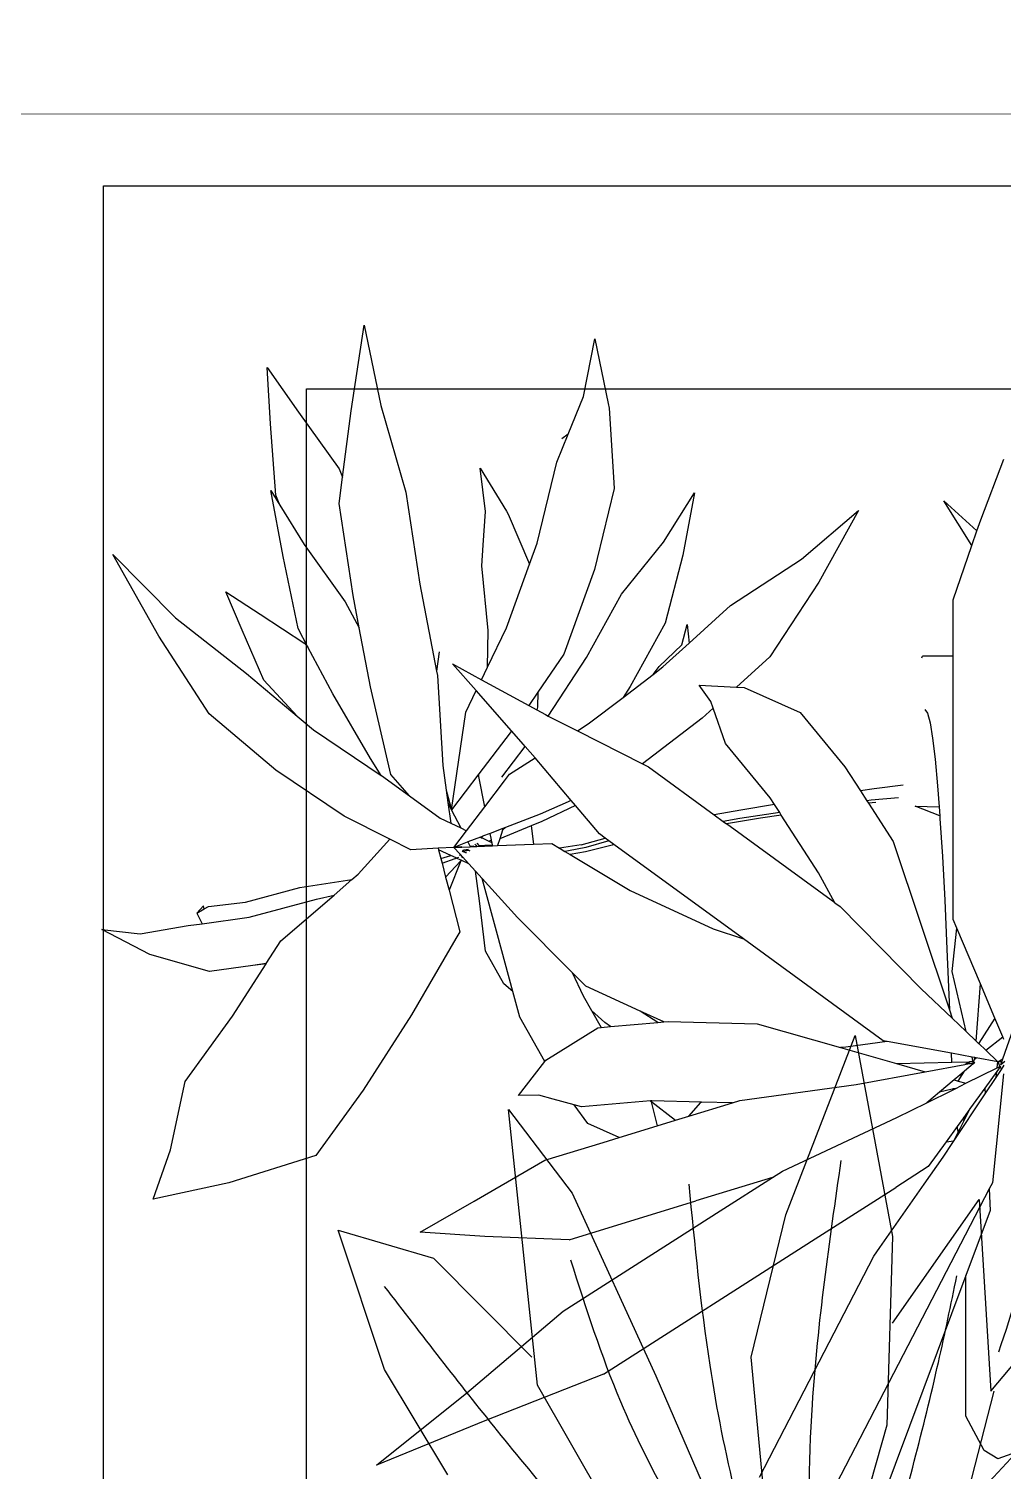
# Model space of a CAD drawing. Header units: metres. Extents: x -22.5 to 67.5, y 0 to 64.7.
# Drawn here: x 19.4018 to 19.6417, y 54.341 to 54.696 of the extents above; entities that cross this region are included whole.
import ezdxf

# ---------------------------------------------------------------- set-up
doc = ezdxf.new("R2010")
doc.units = ezdxf.units.M
doc.layers.add('XREF PB NEURO-ONCOLOGIA$0$Mobiliario Fijo', color=40, linetype='Continuous')
doc.layers.add('XREF PB NEURO-ONCOLOGIA$0$MUROS DE TABLAROCA', color=150, linetype='Continuous', lineweight=13)

# ---------------------------------------------------------------- blocks, each defined once
blk = doc.blocks.new('XREF PB NEURO-ONCOLOGIA$0$A$C3610557F')
at = {"color": 52}
for p, q in [((0.9855, 0.5508), (1.2749, 1.2195)), ((0.9716, 0.8764), (0.7939, 0.5659)), ((1.1725, 0.8664), (1.1398, 0.5208)), ((1.3595, 0.6309), (1.2893, 0.8764)), ((1.5324, 0.5759), (1.4763, 0.7962)), ((0.649, 0.7112), (0.5462, 0.5408)), ((1.3688, 0.3255), (1.3595, 0.6309)), ((0.7939, 0.5659), (0.7471, 0.1201)), ((1.509, 0.2654), (1.5278, 0.5759)), ((1.5278, 0.5759), (1.7708, 0.2854)), ((0.5462, 0.5408), (0.4713, 0.3154)), ((0.85, 0.2554), (0.9855, 0.5508)), ((0.6256, 0.3606), (0.7846, 0.5208)), ((1.1398, 0.5208), (1.1959, 0.2905)), ((1.3688, 0.4658), (1.509, 0.2654)), ((0.4713, 0.3154), (0.6256, 0.3606)), ((1.3081, 0), (1.3688, 0.3255)), ((1.1959, 0.2905), (1.3081, 0)), ((0.7471, 0.1201), (0.85, 0.2554))]:
    blk.add_line(p, q, dxfattribs=at)
at = {"color": 104, "ltscale": 0.3}
for points in [[(1.2984, 1.1876), (1.4514, 0.988), (1.6214, 0.8097), (1.9018, 0.5846), (1.9953, 0.5039)], [(1.2347, 1.1664), (1.0988, 0.9158), (0.9288, 0.5931), (0.8481, 0.3638)], [(1.273, 1.1494), (1.239, 0.8861), (1.239, 0.5973), (1.2857, 0.2024)], [(1.188, 1.1367), (0.9373, 0.8819), (0.7291, 0.6398), (0.5464, 0.4062)], [(1.29, 1.1324), (1.3622, 0.8479), (1.4429, 0.5294), (1.4727, 0.3892)], [(1.1965, 1.0177), (1.1157, 0.746), (1.0733, 0.5336), (1.0393, 0.2406)], [(1.5109, 0.7375), (1.7233, 0.4869), (1.8253, 0.317)], [(1.5406, 0.5124), (1.5959, 0.3128), (1.6044, 0.2491)]]:
    blk.add_spline(points, degree=3, dxfattribs=at)
blk = doc.blocks.new('XREF PB NEURO-ONCOLOGIA$0$PLANTA CIRCULAR-02')
at = {"color": 72}
for p, q in [((-0.25179, 0.17367), (-0.24577, 0.21329)), ((-0.24577, 0.21329), (-0.23803, 0.17604)), ((-0.14427, 0.18025), (-0.13896, 0.20693)), ((-0.13896, 0.20693), (-0.1329, 0.177)), ((-0.29066, 0.19375), (-0.27613, 0.17302)), ((-0.28917, 0.16762), (-0.29066, 0.19375)), ((-0.15135, 0.16285), (-0.14427, 0.18025)), ((-0.25581, 0.14293), (-0.25179, 0.17367)), ((-0.23803, 0.17604), (-0.22651, 0.13608)), ((-0.1329, 0.177), (-0.13246, 0.17483)), ((-0.13246, 0.17483), (-0.13045, 0.14293)), ((-0.2867, 0.13462), (-0.28917, 0.16762)), ((-0.27613, 0.17302), (-0.25742, 0.14676)), ((-0.15664, 0.14984), (-0.15135, 0.16285)), ((-0.19213, 0.14717), (-0.17993, 0.12715)), ((-0.1896, 0.12706), (-0.19213, 0.14717)), ((-0.16571, 0.11237), (-0.15664, 0.14984)), ((0.03957, 0.12318), (0.0503, 0.15126)), ((-0.25742, 0.14676), (-0.25581, 0.14293)), ((-0.25741, 0.13075), (-0.25581, 0.14293)), ((-0.13045, 0.14293), (-0.13011, 0.13767)), ((-0.28891, 0.13674), (-0.28476, 0.12997)), ((-0.2833, 0.10621), (-0.28891, 0.13674)), ((-0.28476, 0.12997), (-0.2867, 0.13462)), ((-0.22651, 0.13608), (-0.22001, 0.09352)), ((-0.13011, 0.13767), (-0.13796, 0.10525)), ((-0.10724, 0.11289), (-0.09284, 0.13569)), ((-0.09284, 0.13569), (-0.09825, 0.1069)), ((-0.28476, 0.12997), (-0.27358, 0.11173)), ((-0.25091, 0.08819), (-0.25741, 0.13075)), ((-0.19066, 0.11152), (-0.1896, 0.12706)), ((-0.17993, 0.12715), (-0.17917, 0.1259)), ((-0.04346, 0.10501), (-0.01706, 0.12754)), ((-0.01706, 0.12754), (-0.03535, 0.09444)), ((0.02246, 0.13195), (0.03779, 0.11805)), ((0.03545, 0.11127), (0.02246, 0.13195)), ((-0.17917, 0.1259), (-0.16926, 0.10263)), ((0.03779, 0.11805), (0.03957, 0.12318)), ((0.03545, 0.11127), (0.03779, 0.11805)), ((-0.36204, 0.10721), (-0.3331, 0.0778)), ((-0.34083, 0.06946), (-0.36204, 0.10721)), ((-0.27358, 0.11173), (-0.25453, 0.08532)), ((-0.1913, 0.102), (-0.19066, 0.11152)), ((-0.16926, 0.10263), (-0.16571, 0.11237)), ((-0.12667, 0.08886), (-0.10724, 0.11289)), ((-0.09825, 0.1069), (-0.10649, 0.07541)), ((0.02681, 0.08627), (0.03545, 0.11127)), ((-0.27637, 0.07292), (-0.2833, 0.10621)), ((-0.18846, 0.07199), (-0.1913, 0.102)), ((-0.17994, 0.07331), (-0.16926, 0.10263)), ((-0.13919, 0.10019), (-0.15342, 0.06113)), ((-0.13796, 0.10525), (-0.13919, 0.10019)), ((-0.07631, 0.08354), (-0.04346, 0.10501)), ((-0.22001, 0.09352), (-0.2123, 0.05321)), ((-0.03535, 0.09444), (-0.05811, 0.0598)), ((-0.30982, 0.08997), (-0.2939, 0.07964)), ((-0.30231, 0.07211), (-0.30982, 0.08997)), ((-0.24803, 0.07317), (-0.25091, 0.08819)), ((-0.14287, 0.05953), (-0.12667, 0.08886)), ((-0.25453, 0.08532), (-0.24803, 0.07317)), ((-0.0954, 0.06619), (-0.07631, 0.08354)), ((0.02681, 0.0601), (0.02681, 0.08627)), ((-0.3331, 0.0778), (-0.30019, 0.05211)), ((-0.2939, 0.07964), (-0.27325, 0.06594)), ((-0.10649, 0.07541), (-0.12269, 0.04608)), ((-0.09875, 0.06542), (-0.09628, 0.07483)), ((-0.09628, 0.07483), (-0.0954, 0.06619)), ((-0.31755, 0.03338), (-0.34083, 0.06946)), ((-0.29213, 0.04903), (-0.30231, 0.07211)), ((-0.2718, 0.06437), (-0.27637, 0.07292)), ((-0.24281, 0.04587), (-0.24803, 0.07317)), ((-0.18871, 0.05511), (-0.17994, 0.07331)), ((-0.18871, 0.05511), (-0.18846, 0.07199)), ((-0.27325, 0.06594), (-0.2718, 0.06437)), ((-0.26025, 0.04278), (-0.2718, 0.06437)), ((-0.21113, 0.0621), (-0.2123, 0.05321)), ((-0.15342, 0.06113), (-0.16543, 0.04347)), ((-0.10918, 0.05534), (-0.09875, 0.06542)), ((-0.10756, 0.05513), (-0.0954, 0.06619)), ((0.0123, 0.05942), (0.01266, 0.0601)), ((0.02681, 0.0601), (0.01266, 0.0601)), ((0.02681, -0.06178), (0.02681, 0.0601)), ((-0.20489, 0.05654), (-0.19153, 0.04925)), ((-0.19398, 0.04418), (-0.20489, 0.05654)), ((-0.19153, 0.04925), (-0.18871, 0.05511)), ((-0.16063, 0.03244), (-0.14287, 0.05953)), ((-0.11204, 0.05171), (-0.10918, 0.05534)), ((-0.11204, 0.05171), (-0.10756, 0.05513)), ((-0.05811, 0.0598), (-0.07353, 0.04579)), ((-0.30019, 0.05211), (-0.27675, 0.03236)), ((-0.27675, 0.03236), (-0.29213, 0.04903)), ((-0.2123, 0.05321), (-0.21191, 0.0512)), ((-0.21191, 0.0512), (-0.2094, 0.00956)), ((-0.19153, 0.04925), (-0.16962, 0.0373)), ((-0.12598, 0.04106), (-0.11204, 0.05171)), ((-0.0907, 0.04679), (-0.07353, 0.04579)), ((-0.08527, 0.03914), (-0.0907, 0.04679)), ((-0.24284, 0.01284), (-0.26025, 0.04278)), ((-0.23342, 0.00542), (-0.24281, 0.04587)), ((-0.19879, 0.03419), (-0.19398, 0.04418)), ((-0.17757, 0.0256), (-0.19398, 0.04418)), ((-0.16543, 0.04347), (-0.16962, 0.0373)), ((-0.16543, 0.04347), (-0.16553, 0.03647)), ((-0.14206, 0.02878), (-0.12598, 0.04106)), ((-0.12269, 0.04608), (-0.12598, 0.04106)), ((-0.07353, 0.04579), (-0.06991, 0.04557)), ((-0.06991, 0.04557), (-0.044, 0.03413)), ((-0.28665, 0.00735), (-0.31755, 0.03338)), ((-0.20529, -0.01091), (-0.19879, 0.03419)), ((-0.16962, 0.0373), (-0.16586, 0.03524)), ((-0.16553, 0.03647), (-0.16586, 0.03524)), ((-0.16586, 0.03524), (-0.16188, 0.03307)), ((-0.08421, 0.03608), (-0.08937, 0.03139)), ((-0.08421, 0.03608), (-0.08527, 0.03914)), ((-0.0785, 0.01968), (-0.08421, 0.03608)), ((-0.044, 0.03413), (-0.02333, 0.009)), ((0.01372, 0.03542), (0.01491, 0.03372)), ((0.01491, 0.03372), (0.01609, 0.02933)), ((-0.27675, 0.03236), (-0.26929, 0.02608)), ((-0.16188, 0.03307), (-0.16063, 0.03244)), ((-0.16063, 0.03244), (-0.14708, 0.02557)), ((-0.14708, 0.02557), (-0.14206, 0.02878)), ((-0.08937, 0.03139), (-0.11697, 0.0103)), ((0.01609, 0.02933), (0.01725, 0.02224)), ((-0.26929, 0.02608), (-0.23787, 0.00496)), ((-0.17817, 0.02473), (-0.19264, 0.00572)), ((-0.17757, 0.0256), (-0.17817, 0.02473)), ((-0.17197, 0.01925), (-0.17757, 0.0256)), ((-0.14708, 0.02557), (-0.11697, 0.0103)), ((0.01725, 0.02224), (0.01841, 0.01248)), ((-0.18209, 0.00414), (-0.17121, 0.01835)), ((-0.17121, 0.01835), (-0.17197, 0.01925)), ((-0.16669, 0.01302), (-0.17121, 0.01835)), ((-0.05782, -0.00545), (-0.0785, 0.01968)), ((-0.2551, -0.01386), (-0.28665, 0.00735)), ((-0.23787, 0.00496), (-0.24284, 0.01284)), ((-0.2094, 0.00956), (-0.20784, -0.0018)), ((-0.17845, 0.00549), (-0.16669, 0.01302)), ((-0.15004, -0.00661), (-0.16669, 0.01302)), ((-0.11697, 0.0103), (-0.11422, 0.00891)), ((-0.11422, 0.00891), (-0.08375, -0.01331)), ((-0.02333, 0.009), (-0.01613, -0.00216)), ((0.01841, 0.01248), (0.01956, 0.00008)), ((-0.23787, 0.00496), (-0.23774, 0.00487)), ((-0.23774, 0.00487), (-0.2248, -0.00454)), ((-0.2248, -0.00454), (-0.23342, 0.00542)), ((-0.19264, 0.00572), (-0.20529, -0.01091)), ((-0.19277, 0.00452), (-0.19264, 0.00572)), ((-0.18994, -0.00958), (-0.19277, 0.00452)), ((-0.18994, -0.00958), (-0.18076, 0.00246)), ((-0.18076, 0.00246), (-0.17845, 0.00549)), ((0.00367, 0.00046), (-0.0097, -0.00122)), ((0.01956, 0.00008), (0.02028, -0.00965)), ((-0.2248, -0.00454), (-0.21062, -0.01484)), ((-0.20784, -0.0018), (-0.20704, -0.00765)), ((-0.20784, -0.0018), (-0.20529, -0.01091)), ((-0.15004, -0.00661), (-0.16431, -0.01296)), ((-0.14803, -0.00898), (-0.15004, -0.00661)), ((-0.05588, -0.00846), (-0.05782, -0.00545)), ((-0.0097, -0.00122), (-0.01613, -0.00216)), ((-0.01613, -0.00216), (-0.01314, -0.00679)), ((-0.01112, -0.00654), (-0.01314, -0.00679)), ((0.0015, -0.00545), (-0.01112, -0.00654)), ((-0.20704, -0.00765), (-0.20547, -0.01074)), ((-0.20704, -0.00765), (-0.20574, -0.01714)), ((-0.20547, -0.01074), (-0.20109, -0.01933)), ((-0.20529, -0.01091), (-0.20547, -0.01074)), ((-0.19835, -0.02063), (-0.18994, -0.00958)), ((-0.16431, -0.01296), (-0.18043, -0.01916)), ((-0.14803, -0.00898), (-0.16359, -0.01629)), ((-0.13686, -0.02214), (-0.14803, -0.00898)), ((-0.07146, -0.01111), (-0.08375, -0.01331)), ((-0.08375, -0.01331), (-0.07962, -0.01632)), ((-0.05348, -0.01218), (-0.0719, -0.01503)), ((-0.05588, -0.00846), (-0.07146, -0.01111)), ((-0.05348, -0.01218), (-0.05588, -0.00846)), ((-0.05272, -0.01336), (-0.05348, -0.01218)), ((-0.01314, -0.00679), (-0.0124, -0.00794)), ((-0.00892, -0.00757), (-0.0124, -0.00794)), ((-0.0124, -0.00794), (-0.001, -0.02562)), ((0.00928, -0.00925), (0.02028, -0.00965)), ((0.02059, -0.01371), (0.00928, -0.00925)), ((0.02028, -0.00965), (0.02059, -0.01371)), ((-0.23391, -0.02449), (-0.2551, -0.01386)), ((-0.21062, -0.01484), (-0.20574, -0.01714)), ((-0.20574, -0.01714), (-0.20109, -0.01933)), ((-0.20109, -0.01933), (-0.19835, -0.02063)), ((-0.18155, -0.0196), (-0.18746, -0.02187)), ((-0.16849, -0.01832), (-0.18306, -0.02438)), ((-0.18043, -0.01916), (-0.18179, -0.02038)), ((-0.18155, -0.0196), (-0.18179, -0.02038)), ((-0.18043, -0.01916), (-0.18155, -0.0196)), ((-0.16359, -0.01629), (-0.16849, -0.01832)), ((-0.16849, -0.01832), (-0.16737, -0.02682)), ((-0.0719, -0.01503), (-0.07962, -0.01632)), ((-0.07962, -0.01632), (-0.07807, -0.01746)), ((-0.06234, -0.01483), (-0.07807, -0.01746)), ((-0.02798, -0.05398), (-0.07807, -0.01746)), ((-0.05272, -0.01336), (-0.06234, -0.01483)), ((-0.0355, -0.04007), (-0.05272, -0.01336)), ((0.02059, -0.01371), (0.02068, -0.01495)), ((0.02068, -0.01495), (0.02179, -0.03257)), ((-0.24857, -0.0408), (-0.23391, -0.02449)), ((-0.22412, -0.0294), (-0.23391, -0.02449)), ((-0.20421, -0.02832), (-0.19835, -0.02063)), ((-0.19807, -0.02596), (-0.20421, -0.02832)), ((-0.19778, -0.02585), (-0.19807, -0.02596)), ((-0.19199, -0.02362), (-0.19778, -0.02585)), ((-0.19778, -0.02585), (-0.19672, -0.02792)), ((-0.19367, -0.02642), (-0.19261, -0.02769)), ((-0.19098, -0.02323), (-0.19199, -0.02362)), ((-0.19199, -0.02362), (-0.1915, -0.02385)), ((-0.1915, -0.02385), (-0.19098, -0.02323)), ((-0.1915, -0.02385), (-0.19118, -0.024)), ((-0.19118, -0.024), (-0.19094, -0.02321)), ((-0.19118, -0.024), (-0.18771, -0.02563)), ((-0.19094, -0.02321), (-0.19098, -0.02323)), ((-0.18746, -0.02187), (-0.19094, -0.02321)), ((-0.18686, -0.02487), (-0.18771, -0.02563)), ((-0.18771, -0.02563), (-0.18694, -0.026)), ((-0.18686, -0.02487), (-0.18746, -0.02187)), ((-0.18666, -0.02588), (-0.18694, -0.026)), ((-0.18694, -0.026), (-0.1866, -0.02616)), ((-0.18666, -0.02588), (-0.18686, -0.02487)), ((-0.1866, -0.02616), (-0.18666, -0.02588)), ((-0.1866, -0.02616), (-0.18649, -0.02621)), ((-0.18636, -0.02735), (-0.18658, -0.02625)), ((-0.18306, -0.02438), (-0.18404, -0.0275)), ((-0.18179, -0.02038), (-0.18306, -0.02438)), ((-0.16737, -0.02682), (-0.159, -0.02649)), ((-0.159, -0.02649), (-0.15541, -0.02865)), ((-0.14535, -0.02713), (-0.13424, -0.02406)), ((-0.1326, -0.02525), (-0.14317, -0.02844)), ((-0.13424, -0.02406), (-0.13686, -0.02214)), ((-0.1326, -0.02525), (-0.13424, -0.02406)), ((-0.13017, -0.02702), (-0.1326, -0.02525)), ((-0.001, -0.02562), (0.02509, -0.1035)), ((-0.21153, -0.02872), (-0.22412, -0.0294)), ((-0.20421, -0.02832), (-0.21153, -0.02872)), ((-0.21153, -0.02872), (-0.21134, -0.02946)), ((-0.21134, -0.02946), (-0.21032, -0.03341)), ((-0.20562, -0.03212), (-0.21134, -0.02946)), ((-0.21032, -0.03341), (-0.20562, -0.03212)), ((-0.20327, -0.03321), (-0.20562, -0.03212)), ((-0.20421, -0.02832), (-0.19667, -0.02802)), ((-0.20056, -0.02812), (-0.20421, -0.02832)), ((-0.20146, -0.03137), (-0.20421, -0.02832)), ((-0.20359, -0.03344), (-0.20327, -0.03321)), ((-0.20359, -0.03344), (-0.20314, -0.03327)), ((-0.20314, -0.03327), (-0.20327, -0.03321)), ((-0.20314, -0.03327), (-0.20193, -0.03282)), ((-0.20108, -0.03423), (-0.20309, -0.0333)), ((-0.20158, -0.03198), (-0.20128, -0.03177)), ((-0.20117, -0.03169), (-0.20146, -0.03137)), ((-0.20128, -0.03177), (-0.20117, -0.03169)), ((-0.20031, -0.03265), (-0.20117, -0.03169)), ((-0.20031, -0.03265), (-0.2006, -0.03338)), ((-0.20033, -0.03025), (-0.19737, -0.0294)), ((-0.20033, -0.03025), (-0.19981, -0.0296)), ((-0.1972, -0.02984), (-0.20033, -0.03025)), ((-0.19875, -0.03079), (-0.20033, -0.03025)), ((-0.19728, -0.03599), (-0.20031, -0.03265)), ((-0.19748, -0.0293), (-0.19981, -0.0296)), ((-0.19858, -0.03084), (-0.19875, -0.03079)), ((-0.19868, -0.03086), (-0.19875, -0.03079)), ((-0.19841, -0.0309), (-0.19858, -0.03084)), ((-0.1972, -0.02984), (-0.19706, -0.02967)), ((-0.1972, -0.02984), (-0.19684, -0.0299)), ((-0.1957, -0.02786), (-0.19672, -0.02792)), ((-0.19672, -0.02792), (-0.19667, -0.02802)), ((-0.19667, -0.02802), (-0.19568, -0.02798)), ((-0.19524, -0.02784), (-0.1957, -0.02786)), ((-0.19568, -0.02798), (-0.1957, -0.02786)), ((-0.19568, -0.02798), (-0.19521, -0.02796)), ((-0.19524, -0.02784), (-0.1953, -0.02763)), ((-0.19521, -0.02796), (-0.19524, -0.02784)), ((-0.19521, -0.02796), (-0.19359, -0.02789)), ((-0.19453, -0.02692), (-0.19417, -0.02729)), ((-0.19417, -0.02729), (-0.19359, -0.02789)), ((-0.19359, -0.02789), (-0.19248, -0.02785)), ((-0.19229, -0.02768), (-0.19261, -0.02769)), ((-0.19261, -0.02769), (-0.19248, -0.02785)), ((-0.19248, -0.02785), (-0.19234, -0.02784)), ((-0.19234, -0.02784), (-0.19229, -0.02768)), ((-0.19234, -0.02784), (-0.1901, -0.02775)), ((-0.18987, -0.02754), (-0.19229, -0.02768)), ((-0.18987, -0.02754), (-0.1901, -0.02775)), ((-0.1901, -0.02775), (-0.18631, -0.02759)), ((-0.18636, -0.02735), (-0.18987, -0.02754)), ((-0.18631, -0.02759), (-0.18636, -0.02735)), ((-0.18631, -0.02759), (-0.18404, -0.0275)), ((-0.18404, -0.0275), (-0.16737, -0.02682)), ((-0.14535, -0.02713), (-0.15541, -0.02865)), ((-0.15541, -0.02865), (-0.15511, -0.02883)), ((-0.15511, -0.02883), (-0.15285, -0.0302)), ((-0.15124, -0.03001), (-0.15285, -0.0302)), ((-0.15285, -0.0302), (-0.15051, -0.03161)), ((-0.14317, -0.02844), (-0.15124, -0.03001)), ((-0.14327, -0.03042), (-0.15051, -0.03161)), ((-0.15051, -0.03161), (-0.12272, -0.04835)), ((-0.13099, -0.02731), (-0.14327, -0.03042)), ((-0.13017, -0.02702), (-0.13099, -0.02731)), ((-0.07029, -0.07069), (-0.13017, -0.02702)), ((0.02179, -0.03257), (0.02287, -0.05273)), ((-0.21032, -0.03341), (-0.20973, -0.03571)), ((-0.20973, -0.03571), (-0.20359, -0.03344)), ((-0.20973, -0.03571), (-0.20807, -0.04213)), ((-0.20106, -0.03455), (-0.20807, -0.04213)), ((-0.20106, -0.03455), (-0.20651, -0.04819)), ((-0.20096, -0.03429), (-0.20108, -0.03423)), ((-0.20096, -0.03429), (-0.20106, -0.03455)), ((-0.20086, -0.03433), (-0.20106, -0.03455)), ((-0.20086, -0.03433), (-0.20096, -0.03429)), ((-0.19728, -0.03599), (-0.20086, -0.03433)), ((-0.1942, -0.03941), (-0.19728, -0.03599)), ((-0.19116, -0.04278), (-0.1942, -0.03941)), ((-0.19243, -0.05312), (-0.1942, -0.03941)), ((-0.27549, -0.04685), (-0.25141, -0.04325)), ((-0.2597, -0.05039), (-0.25141, -0.04325)), ((-0.25141, -0.04325), (-0.24857, -0.0408)), ((-0.20807, -0.04213), (-0.20651, -0.04819)), ((-0.17487, -0.06082), (-0.19116, -0.04278)), ((-0.18402, -0.06887), (-0.19116, -0.04278)), ((-0.02798, -0.05398), (-0.0355, -0.04007)), ((-0.30075, -0.05371), (-0.27549, -0.04685)), ((-0.29902, -0.06068), (-0.26791, -0.05225)), ((-0.28429, -0.07158), (-0.2597, -0.05039)), ((-0.26791, -0.05225), (-0.2597, -0.05039)), ((-0.20651, -0.04819), (-0.20155, -0.06743)), ((-0.18957, -0.07639), (-0.19243, -0.05312)), ((-0.12272, -0.04835), (-0.08429, -0.06607)), ((0.02287, -0.05273), (0.02393, -0.0754)), ((-0.32008, -0.05541), (-0.32314, -0.05877)), ((-0.32314, -0.05877), (-0.31981, -0.05678)), ((-0.32314, -0.05877), (-0.32072, -0.06364)), ((-0.31981, -0.05678), (-0.32008, -0.05541)), ((-0.31981, -0.05678), (-0.31789, -0.05563)), ((-0.31789, -0.05563), (-0.30075, -0.05371)), ((-0.02798, -0.05398), (-0.02554, -0.05576)), ((-0.02554, -0.05576), (0.01204, -0.09375)), ((-0.36714, -0.0664), (-0.34938, -0.06841)), ((-0.34499, -0.07784), (-0.36714, -0.0664)), ((-0.34938, -0.06841), (-0.32727, -0.06454)), ((-0.32727, -0.06454), (-0.32072, -0.06364)), ((-0.32072, -0.06364), (-0.29902, -0.06068)), ((-0.14949, -0.08617), (-0.17487, -0.06082)), ((-0.08429, -0.06607), (-0.07029, -0.07069)), ((0.02637, -0.08581), (0.02847, -0.06569)), ((0.02847, -0.06569), (0.02681, -0.06178)), ((0.03942, -0.09152), (0.02847, -0.06569)), ((-0.29106, -0.0821), (-0.28429, -0.07158)), ((-0.20333, -0.0705), (-0.2238, -0.10583)), ((-0.20155, -0.06743), (-0.20333, -0.0705)), ((-0.17696, -0.09495), (-0.18402, -0.06887)), ((-0.00556, -0.11789), (-0.07029, -0.07069)), ((-0.31742, -0.08571), (-0.34499, -0.07784)), ((-0.18119, -0.0914), (-0.18957, -0.07639)), ((0.02393, -0.0754), (0.02509, -0.1035)), ((-0.29733, -0.08296), (-0.31742, -0.08571)), ((-0.30676, -0.1065), (-0.29117, -0.08227)), ((-0.29106, -0.0821), (-0.29733, -0.08296)), ((-0.29117, -0.08227), (-0.29733, -0.08296)), ((-0.29117, -0.08227), (-0.29106, -0.0821)), ((-0.14313, -0.09252), (-0.14949, -0.08617)), ((-0.14949, -0.08617), (-0.14439, -0.09704)), ((0.03284, -0.11355), (0.02637, -0.08581)), ((-0.17696, -0.09495), (-0.18119, -0.0914)), ((-0.118, -0.1041), (-0.14313, -0.09252)), ((0.03749, -0.11798), (0.03942, -0.09152)), ((0.04616, -0.10741), (0.03942, -0.09152)), ((-0.17371, -0.10696), (-0.17696, -0.09495)), ((-0.14439, -0.09704), (-0.14055, -0.1038)), ((0.01204, -0.09375), (0.0264, -0.10742)), ((-0.32857, -0.13659), (-0.30676, -0.1065)), ((-0.2238, -0.10583), (-0.24626, -0.14075)), ((-0.14055, -0.1038), (-0.13608, -0.11167)), ((-0.13436, -0.10939), (-0.14055, -0.1038)), ((-0.10717, -0.1091), (-0.118, -0.1041)), ((-0.10988, -0.10934), (-0.118, -0.1041)), ((0.02509, -0.1035), (0.0264, -0.10742)), ((-0.16213, -0.12734), (-0.17371, -0.10696)), ((-0.16165, -0.12672), (-0.13758, -0.1118)), ((-0.13758, -0.1118), (-0.13608, -0.11167)), ((-0.13608, -0.11167), (-0.13176, -0.11129)), ((-0.13176, -0.11129), (-0.13436, -0.10939)), ((-0.13176, -0.11129), (-0.10988, -0.10934)), ((-0.10988, -0.10934), (-0.10717, -0.1091)), ((-0.10717, -0.1091), (-0.10516, -0.10892)), ((-0.10516, -0.10892), (-0.06398, -0.11004)), ((-0.06398, -0.11004), (-0.02541, -0.12098)), ((0.0264, -0.10742), (0.03284, -0.11355)), ((0.04616, -0.10741), (0.03868, -0.11886)), ((0.0498, -0.11599), (0.04616, -0.10741)), ((0.04985, -0.12617), (0.05465, -0.11215)), ((-0.00376, -0.11822), (-0.02286, -0.12084)), ((-0.00376, -0.11822), (-0.00556, -0.11789)), ((0.026, -0.12362), (-0.00376, -0.11822)), ((0.03284, -0.11355), (0.03749, -0.11798)), ((0.03749, -0.11798), (0.03858, -0.11901)), ((0.03868, -0.11886), (0.03858, -0.11901)), ((0.03858, -0.11901), (0.03862, -0.11905)), ((0.03868, -0.11886), (0.03862, -0.11905)), ((0.03862, -0.11905), (0.04194, -0.1222)), ((0.04194, -0.1222), (0.0498, -0.11599)), ((0.0503, -0.11718), (0.0498, -0.11599)), ((-0.16213, -0.12734), (-0.16165, -0.12672)), ((-0.02286, -0.12084), (-0.02541, -0.12098)), ((-0.02541, -0.12098), (0.00054, -0.12836)), ((0.02621, -0.12773), (0.026, -0.12362)), ((0.03559, -0.12536), (0.026, -0.12362)), ((0.03677, -0.12557), (0.03559, -0.12536)), ((0.03596, -0.12693), (0.03559, -0.12536)), ((0.03651, -0.1265), (0.03615, -0.12775)), ((0.03677, -0.12557), (0.03651, -0.1265)), ((0.03651, -0.1265), (0.0375, -0.12571)), ((0.0375, -0.12571), (0.03677, -0.12557)), ((0.04753, -0.12753), (0.0375, -0.12571)), ((0.04194, -0.1222), (0.04753, -0.12753)), ((0.04753, -0.12753), (0.04985, -0.12617)), ((0.04939, -0.1275), (0.04985, -0.12617)), ((-0.16697, -0.1336), (-0.16213, -0.12734)), ((-0.01802, -0.138), (0.01381, -0.13214)), ((0.00054, -0.12836), (0.02621, -0.12773)), ((0.00054, -0.12836), (0.01381, -0.13214)), ((0.01381, -0.13214), (0.03224, -0.12874)), ((0.02621, -0.12773), (0.03431, -0.12753)), ((0.03198, -0.13196), (0.02995, -0.13366)), ((0.03095, -0.13358), (0.03198, -0.13196)), ((0.03608, -0.12852), (0.03198, -0.13196)), ((0.03431, -0.12753), (0.03224, -0.12874)), ((0.03224, -0.12874), (0.03426, -0.12837)), ((0.0327, -0.13751), (0.0472, -0.1303)), ((0.03426, -0.12837), (0.03431, -0.12753)), ((0.03426, -0.12837), (0.03438, -0.1282)), ((0.03426, -0.12837), (0.03478, -0.12828)), ((0.03521, -0.12752), (0.03431, -0.12753)), ((0.03478, -0.12828), (0.03615, -0.12802)), ((0.03521, -0.12752), (0.03596, -0.12693)), ((0.03609, -0.12751), (0.03521, -0.12752)), ((0.03609, -0.12751), (0.03596, -0.12693)), ((0.03615, -0.12846), (0.03608, -0.12852)), ((0.03615, -0.12751), (0.03609, -0.12751)), ((0.03615, -0.12775), (0.03615, -0.12751)), ((0.03615, -0.12802), (0.03615, -0.12775)), ((0.03682, -0.1279), (0.03615, -0.12846)), ((0.03615, -0.12802), (0.03682, -0.1279)), ((0.03615, -0.12853), (0.03615, -0.12846)), ((0.04699, -0.13201), (0.04146, -0.13969)), ((0.05003, -0.13319), (0.04494, -0.18357)), ((0.04666, -0.13475), (0.0491, -0.13108)), ((0.04666, -0.13475), (0.04699, -0.13201)), ((0.04855, -0.12984), (0.04699, -0.13201)), ((0.0472, -0.1303), (0.04753, -0.12753)), ((0.0472, -0.1303), (0.04847, -0.12967)), ((0.04939, -0.1275), (0.04753, -0.12753)), ((0.04753, -0.12753), (0.04847, -0.12967)), ((0.04847, -0.12967), (0.04879, -0.12951)), ((0.04879, -0.12951), (0.04855, -0.12984)), ((0.04855, -0.12984), (0.0491, -0.13108)), ((0.05068, -0.12748), (0.04892, -0.12888)), ((0.04892, -0.12888), (0.04939, -0.1275)), ((0.0491, -0.13108), (0.05045, -0.12904)), ((-0.33541, -0.16831), (-0.32857, -0.13659)), ((-0.1744, -0.1432), (-0.16697, -0.1336)), ((-0.07191, -0.14553), (-0.01802, -0.138)), ((0.02722, -0.13595), (0.0205, -0.14158)), ((0.02676, -0.14013), (0.02641, -0.14021)), ((0.02645, -0.14063), (0.02805, -0.13983)), ((0.02665, -0.14031), (0.02676, -0.14013)), ((0.02805, -0.13983), (0.02676, -0.14013)), ((0.02995, -0.13366), (0.02722, -0.13595)), ((0.02722, -0.13595), (0.02909, -0.13649)), ((0.02805, -0.13983), (0.0327, -0.13751)), ((0.02909, -0.13649), (0.03095, -0.13358)), ((0.02909, -0.13649), (0.0327, -0.13751)), ((0.02995, -0.13366), (0.03095, -0.13358)), ((0.04146, -0.13969), (0.03488, -0.14882)), ((0.04146, -0.13969), (0.04157, -0.14242)), ((0.04157, -0.14242), (0.04666, -0.13475)), ((-0.24626, -0.14075), (-0.26808, -0.17084)), ((-0.16501, -0.14304), (-0.1744, -0.1432)), ((-0.15834, -0.14484), (-0.16501, -0.14304)), ((-0.14862, -0.14749), (-0.15834, -0.14484)), ((-0.11333, -0.14561), (-0.14513, -0.14843)), ((-0.11271, -0.14555), (-0.11333, -0.14561)), ((-0.11333, -0.14561), (-0.11329, -0.14566)), ((-0.11329, -0.14566), (-0.11295, -0.14612)), ((-0.11329, -0.14566), (-0.10163, -0.15461)), ((-0.11295, -0.14612), (-0.11018, -0.15722)), ((-0.08961, -0.14618), (-0.11271, -0.14555)), ((-0.09557, -0.15276), (-0.09003, -0.14635)), ((-0.09557, -0.15276), (-0.07533, -0.14657)), ((-0.09003, -0.14635), (-0.08961, -0.14618)), ((-0.07533, -0.14657), (-0.08961, -0.14618)), ((-0.07533, -0.14657), (-0.07191, -0.14553)), ((0.00079, -0.15339), (0.01464, -0.1465)), ((0.01464, -0.1465), (0.02645, -0.14063)), ((0.0205, -0.14158), (0.01464, -0.1465)), ((0.02641, -0.14021), (0.0205, -0.14158)), ((0.02665, -0.14031), (0.02641, -0.14021)), ((0.02645, -0.14063), (0.02665, -0.14031)), ((0.02664, -0.16494), (0.04157, -0.14242)), ((-0.14513, -0.14843), (-0.14862, -0.14749)), ((-0.14227, -0.15603), (-0.14862, -0.14749)), ((-0.10163, -0.15461), (-0.09557, -0.15276)), ((-0.05214, -0.1781), (0.00079, -0.15339)), ((0.03155, -0.15344), (0.02861, -0.15753)), ((0.03488, -0.14882), (0.03155, -0.15344)), ((0.03204, -0.15318), (0.03155, -0.15344)), ((0.03169, -0.15506), (0.03289, -0.15272)), ((0.03192, -0.15406), (0.03204, -0.15318)), ((0.03289, -0.15272), (0.03204, -0.15318)), ((0.03289, -0.15272), (0.03488, -0.14882)), ((-0.12783, -0.16262), (-0.14227, -0.15603)), ((-0.12783, -0.16262), (-0.11018, -0.15722)), ((-0.11018, -0.15722), (-0.10163, -0.15461)), ((0.02861, -0.15753), (0.02352, -0.16459)), ((0.02706, -0.16412), (0.0291, -0.16014)), ((0.02861, -0.15753), (0.02871, -0.15837)), ((0.02871, -0.15837), (0.0291, -0.16014)), ((0.0291, -0.16014), (0.03, -0.15836)), ((0.03, -0.15836), (0.03169, -0.15506)), ((0.03169, -0.15506), (0.03192, -0.15406)), ((-0.1621, -0.1731), (-0.13513, -0.16485)), ((-0.13513, -0.16485), (-0.12783, -0.16262)), ((0.02352, -0.16459), (0.01527, -0.17604)), ((0.02213, -0.17174), (0.02664, -0.16494)), ((0.02352, -0.16459), (0.02706, -0.16412)), ((0.02664, -0.16494), (0.02706, -0.16412)), ((-0.34339, -0.19115), (-0.33541, -0.16831)), ((-0.26808, -0.17084), (-0.30848, -0.18356)), ((-0.1949, -0.19207), (-0.1621, -0.1731)), ((0.01343, -0.18418), (0.02213, -0.17174)), ((-0.05683, -0.1811), (-0.05214, -0.1781)), ((0.01527, -0.17604), (0.00022, -0.18567)), ((-0.30848, -0.18356), (-0.34339, -0.19115)), ((-0.05683, -0.1811), (-0.09227, -0.19193)), ((-0.08104, -0.19658), (-0.05683, -0.1811)), ((-0.03709, -0.20953), (0.00022, -0.18567)), ((0.04348, -0.18639), (-0.03349, -0.33488)), ((-0.00707, -0.21348), (0.01343, -0.18418)), ((0.04494, -0.18357), (0.04348, -0.18639)), ((0.04348, -0.18639), (0.04391, -0.19637)), ((-0.21989, -0.20638), (-0.1949, -0.19207)), ((-0.15087, -0.20985), (-0.09227, -0.19193)), ((-0.15362, -0.243), (-0.08104, -0.19658)), ((0.04391, -0.19637), (0.03269, -0.22639)), ((-0.1899, -0.20844), (-0.21989, -0.20638)), ((-0.15087, -0.20985), (-0.1899, -0.20844)), ((-0.13499, -0.27214), (-0.03709, -0.20953)), ((-0.00986, -0.21747), (-0.00707, -0.21348)), ((-0.06283, -0.31967), (-0.00986, -0.21747)), ((0.03269, -0.22639), (-0.00794, -0.33504)), ((0.03259, -0.2269), (0.03269, -0.22639)), ((0.03259, -0.29147), (0.03259, -0.2269)), ((-0.19825, -0.28068), (-0.15362, -0.243)), ((-0.13499, -0.27214), (-0.18995, -0.29365)), ((-0.24006, -0.31424), (-0.19825, -0.28068)), ((0.04115, -0.30734), (0.03259, -0.29147)), ((-0.18995, -0.29365), (-0.24006, -0.31424)), ((0.04753, -0.31131), (0.04115, -0.30734)), ((0.05826, -0.30734), (0.04753, -0.31131))]:
    blk.add_line(p, q, dxfattribs=at)
at = {"color": 54}
blk.add_line((-0.15135, 0.16285), (-0.15424, 0.16063), dxfattribs=at)
blk = doc.blocks.new('XREF PB NEURO-ONCOLOGIA')
at = {"layer": 'XREF PB NEURO-ONCOLOGIA$0$Mobiliario Fijo', "transparency": 33554687, "elevation": 0}
for points in [[(21.18405, 25.84333), (21.18405, 25.29333), (20.63405, 25.29333), (20.63405, 25.84333)], [(21.13405, 25.79333), (21.13405, 25.34333), (20.68405, 25.34333), (20.68405, 25.79333)]]:
    blk.add_lwpolyline(points, close=True, dxfattribs=at)
at = {"layer": 'XREF PB NEURO-ONCOLOGIA$0$MUROS DE TABLAROCA'}
blk.add_lwpolyline([(21.20168, 24.27617), (21.30168, 24.27617), (21.30171, 25.96599), (21.20171, 25.96599)], close=True, dxfattribs=at)
at = {"color": 2}
for name, p, xscale, yscale, zscale, rotation in [('XREF PB NEURO-ONCOLOGIA$0$A$C3610557F', (20.97487, 25.8572, 0), -0.1521132627722445, 0.1521132627722445, 0.1521132627722445, 90), ('XREF PB NEURO-ONCOLOGIA$0$PLANTA CIRCULAR-02', (21.03623, 25.64834, 0), 0.5320720665645394, 0.5320720665645394, 0.5320720665645394, 269.9999999999999)]:
    blk.add_blockref(name, p, dxfattribs=dict(at, xscale=xscale, yscale=yscale, zscale=zscale, rotation=rotation))

msp = doc.modelspace()

# ---------------------------------------------------------------- block references
at = {"rotation": 90}
msp.add_blockref('XREF PB NEURO-ONCOLOGIA', (45.26344, 33.47338), dxfattribs=at)

doc.saveas('drawing.dxf')
